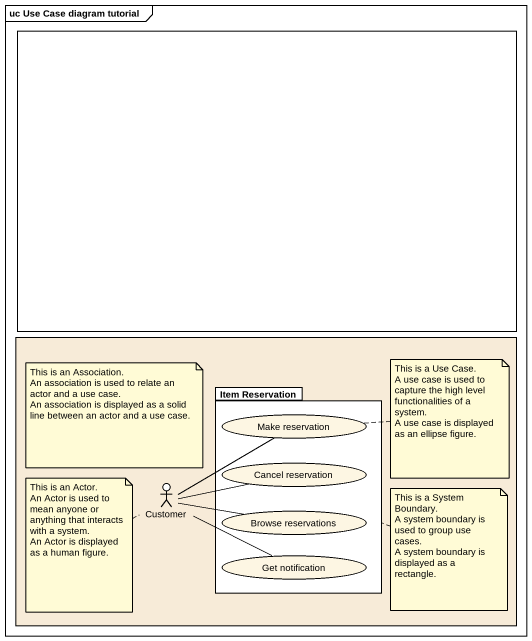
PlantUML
@startuml
mainframe uc Use Case diagram tutorial
rectangle " " as rectangle1
rectangle " " as rectangle2 #F7EBD8 {
  package "Item Reservation" as Item_Reservation {
    usecase "Make reservation" as Make_reservation
    usecase "Cancel reservation" as Cancel_reservation
    usecase "Browse reservations" as Browse_reservations
    usecase "Get notification" as Get_notification
  }
  actor Customer
}
Customer -right- Make_reservation
Customer -right- Cancel_reservation
Customer -right- Browse_reservations
Customer -right- Get_notification
note as N1
  This is an Association.
  An association is used to relate an actor and a use case.
  An association is displayed as a solid line between an actor and a use case.
end note
note right of Make_reservation
  This is a Use Case.
  A use case is used to capture the high level functionalities of a system.
  A use case is displayed as an ellipse figure.
end note
note left of Customer
  This is an Actor.
  An Actor is used to mean anyone or anything that interacts with a system.
  An Actor is displayed as a human figure.
end note
note right of Item_Reservation
  This is a System Boundary.
  A system boundary is used to group use cases.
  A system boundary is displayed as a rectangle.
end note
@enduml
